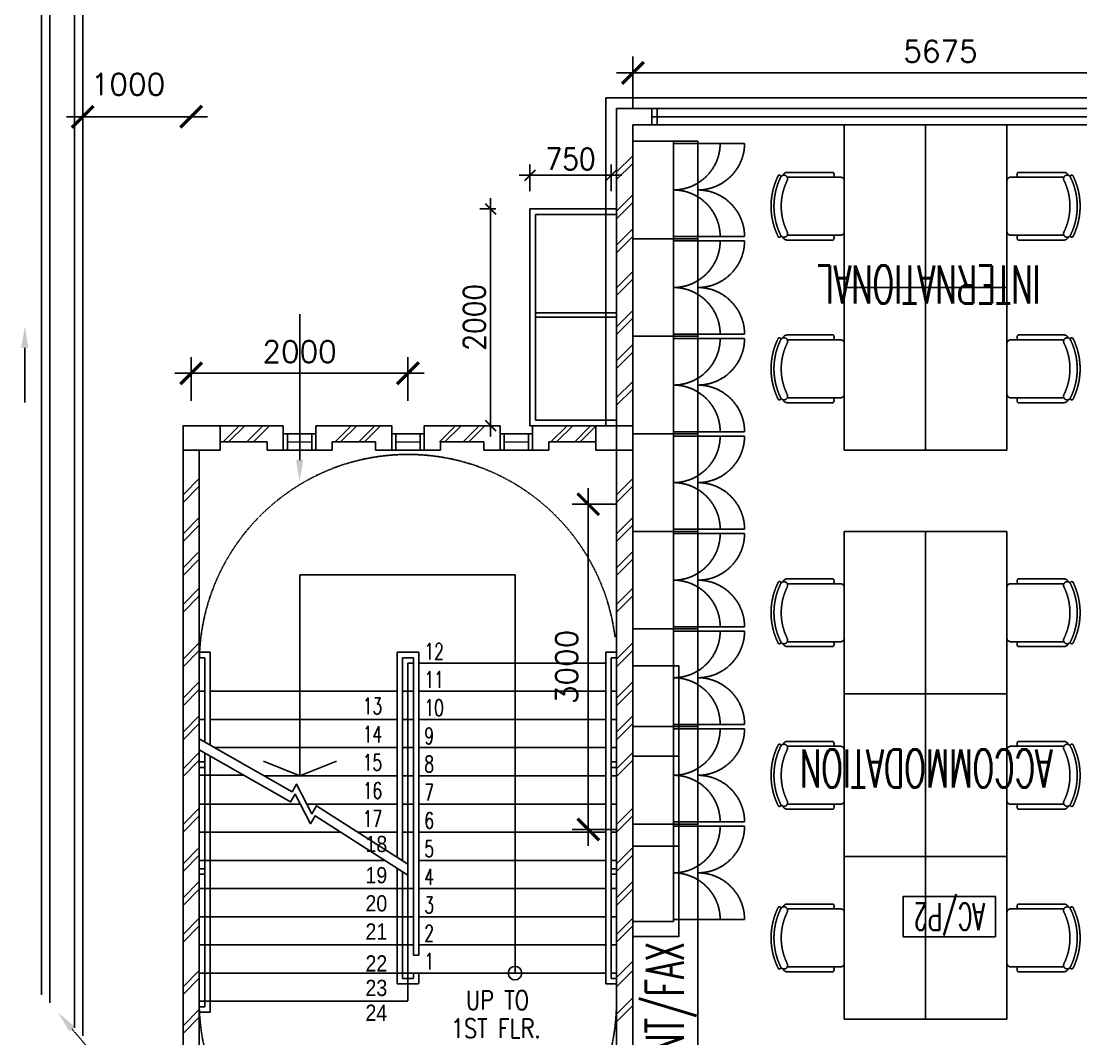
# Model space of a CAD drawing. Header units: feet. Extents: x 1463649 to 2957709, y -1501070 to -681589.
# Drawn here: x 1463649 to 1473424, y -775230 to -765842 of the extents above; entities that cross this region are included whole.
import ezdxf
from ezdxf.enums import TextEntityAlignment as Align

# ---------------------------------------------------------------- set-up
doc = ezdxf.new("R2010")
doc.units = ezdxf.units.FT
doc.header["$LTSCALE"] = 13
doc.header["$MEASUREMENT"] = 0
doc.linetypes.add('HIDDEN', pattern=[0.375, 0.25, -0.125])
doc.linetypes.add('HIDDEN1', pattern=[0.185, 0.12, -0.065])
doc.layers.get('0').update_dxf_attribs({"linetype": 'CONTINUOUS'})
for name, color, linetype in [('COL', 3, 'CONTINUOUS'), ('DIM', 7, 'CONTINUOUS'), ('DRAIN', 1, 'CONTINUOUS'), ('EX-BWL', 1, 'CONTINUOUS'), ('EX-COL', 4, 'CONTINUOUS'), ('EX-WDW', 8, 'CONTINUOUS'), ('EXFLOOR', 7, 'CONTINUOUS'), ('FURN', 1, 'CONTINUOUS'), ('FURN-NSC', 9, 'HIDDEN'), ('H', 1, 'CONTINUOUS'), ('hatch', 7, 'CONTINUOUS'), ('LINE', 7, 'CONTINUOUS'), ('NEUCEIL TXT', 2, 'CONTINUOUS'), ('PL', 5, 'CONTINUOUS'), ('RWDP', 145, 'CONTINUOUS'), ('stair', 7, 'CONTINUOUS'), ('TEXT RM', 3, 'CONTINUOUS'), ('WALL', 2, 'CONTINUOUS'), ('WIN', 5, 'CONTINUOUS')]:
    doc.layers.add(name, color=color, linetype=linetype)
doc.styles.add('E', font='ROMANS.SHX', dxfattribs={"width": 0.9})
doc.styles.add('R25', font='ROMANS.shx', dxfattribs={"width": 0.6, "height": 250})
doc.styles.add('ROMANS', font='romans')
doc.styles.get("Standard").update_dxf_attribs({"font": 'ROMANS.SHX'})
doc.styles.add('style5', font='dotfont.shx')
doc.styles.add('TEXT', font='romans.shx', dxfattribs={"width": 0.6, "height": 600})
doc.dimstyles.new('LEADER', dxfattribs={"dimscale": 100, "dimtxt": 2, "dimasz": 2, "dimexe": 1, "dimexo": 1, "dimgap": 0.5, "dimtad": 0, "dimdec": 0, "dimzin": 0, "dimdsep": 46, "dimtxsty": 'ROMANS', "dimcen": 0, "dimdle": 1, "dimclrd": 1, "dimclre": 255, "dimadec": 0, "dimazin": 0, "dimtfac": 1, "dimtdec": 0, "dimtofl": 0, "dimtmove": 2, "dimatfit": 3, "dimfxl": 1, "dimtolj": 1, "dimtzin": 0, "dimarcsym": 0})
doc.dimstyles.new('STANDARD$0', dxfattribs={"dimscale": 0, "dimtxt": 8, "dimasz": 6, "dimexe": 1, "dimexo": 1, "dimgap": 3, "dimtad": 1, "dimdec": 0, "dimlfac": -1, "dimrnd": 1, "dimzin": 0, "dimdsep": 46, "dimtxsty": 'Standard', "dimcen": 0, "dimclrd": 5, "dimclre": 250, "dimadec": 0, "dimazin": 0, "dimtfac": 1, "dimtdec": 4, "dimtofl": 0, "dimtmove": 0, "dimatfit": 3, "dimfxl": 1, "dimtolj": 1, "dimtzin": 0, "dimarcsym": 0})

# ---------------------------------------------------------------- blocks, each defined once
blk = doc.blocks.new('_ARCHTICK')
at = {"color": 0, "linetype": 'ByBlock', "const_width": 0.15}
blk.add_lwpolyline([(-0.5, -0.5), (0.5, 0.5)], dxfattribs=at)
blk = doc.blocks.new('*D123')
at = {"layer": 'DIM', "color": 7, "lineweight": -2, "transparency": 16777216}
for p, q in [((1465217.2, -769344.5), (1465217.2, -768940.6)), ((1467217.2, -769344.5), (1467217.2, -768940.6)), ((1465067.2, -769090.6), (1467367.2, -769090.6))]:
    blk.add_line(p, q, dxfattribs=at)
at = {"layer": 'DIM', "color": 7, "lineweight": -2, "transparency": 16777216, "xscale": 200, "yscale": 200, "zscale": 200, "rotation": 180}
blk.add_blockref('_ARCHTICK', (1465217.2, -769090.6), dxfattribs=at)
at = {"layer": 'DIM', "color": 7, "lineweight": -2, "transparency": 16777216, "xscale": 200, "yscale": 200, "zscale": 200}
blk.add_blockref('_ARCHTICK', (1467217.2, -769090.6), dxfattribs=at)
at = {"layer": 'DIM', "color": 7, "transparency": 16777216, "insert": (1466217.2, -768890.6), "char_height": 200, "attachment_point": 5, "style": 'ROMANS'}
blk.add_mtext('\\A1;2000', dxfattribs=at)
blk = doc.blocks.new('*D272')
at = {"layer": 'DIM', "color": 7, "linetype": 'Continuous', "lineweight": -2, "transparency": 16777216}
for p, q in [((1465367.2, -766724.1), (1464067.2, -766724.1)), ((1465217.2, -766874.1), (1465217.2, -766874.1))]:
    blk.add_line(p, q, dxfattribs=at)
at = {"layer": 'DIM', "color": 7, "linetype": 'Continuous', "lineweight": -2, "transparency": 16777216, "xscale": 200, "yscale": 200, "zscale": 200, "rotation": 180}
blk.add_blockref('_ARCHTICK', (1464217.2, -766724.1), dxfattribs=at)
at = {"layer": 'DIM', "color": 7, "linetype": 'Continuous', "lineweight": -2, "transparency": 16777216, "xscale": 200, "yscale": 200, "zscale": 200}
blk.add_blockref('_ARCHTICK', (1465217.2, -766724.1), dxfattribs=at)
at = {"layer": 'DIM', "color": 7, "linetype": 'Continuous', "transparency": 16777216, "insert": (1464634.5, -766424), "char_height": 200, "attachment_point": 5, "style": 'ROMANS'}
blk.add_mtext('\\A1;1000', dxfattribs=at)
blk = doc.blocks.new('*D637')
at = {"color": 7, "lineweight": -2, "transparency": 16777216}
for p, q in [((1467980, -767474.1), (1467980, -769674.1)), ((1468026.3, -767574.1), (1467880, -767574.1)), ((1468026.3, -769574.1), (1467880, -769574.1))]:
    blk.add_line(p, q, dxfattribs=at)
at = {"color": 7, "lineweight": -2, "transparency": 16777216, "xscale": 100, "yscale": 100, "zscale": 100}
for p, rotation in [((1467980, -767574.1), 90), ((1467980, -769574.1), 270)]:
    blk.add_blockref('_ARCHTICK', p, dxfattribs=dict(at, rotation=rotation))
at = {"color": 7, "transparency": 16777216, "insert": (1467830, -768574.1), "char_height": 200, "attachment_point": 5, "rotation": 90, "style": 'E'}
blk.add_mtext('\\A1;2000', dxfattribs=at)
blk = doc.blocks.new('*D638')
at = {"color": 7, "lineweight": -2, "transparency": 16777216}
for p, q in [((1468342.2, -767409.9), (1468342.2, -767164.2)), ((1469091.6, -767409.9), (1469091.6, -767164.2)), ((1469191.6, -767264.2), (1468242.2, -767264.2))]:
    blk.add_line(p, q, dxfattribs=at)
at = {"color": 7, "lineweight": -2, "transparency": 16777216, "xscale": 100, "yscale": 100, "zscale": 100, "rotation": 180}
blk.add_blockref('_ARCHTICK', (1468342.2, -767264.2), dxfattribs=at)
at = {"color": 7, "lineweight": -2, "transparency": 16777216, "xscale": 100, "yscale": 100, "zscale": 100}
blk.add_blockref('_ARCHTICK', (1469091.6, -767264.2), dxfattribs=at)
at = {"color": 7, "transparency": 16777216, "insert": (1468716.9, -767114.2), "char_height": 200, "attachment_point": 5, "style": 'E'}
blk.add_mtext('\\A1;750', dxfattribs=at)
blk = doc.blocks.new('*D690')
at = {"layer": 'WALL', "color": 7, "linetype": 'Continuous', "lineweight": -2, "transparency": 16777216}
for p, q in [((1469292.2, -766649.1), (1469292.2, -766169.3)), ((1474967.2, -766649.1), (1474967.2, -766169.3)), ((1469142.2, -766319.3), (1475117.2, -766319.3))]:
    blk.add_line(p, q, dxfattribs=at)
at = {"layer": 'WALL', "color": 7, "linetype": 'Continuous', "lineweight": -2, "transparency": 16777216, "xscale": 200, "yscale": 200, "zscale": 200, "rotation": 180}
blk.add_blockref('_ARCHTICK', (1469292.2, -766319.3), dxfattribs=at)
at = {"layer": 'WALL', "color": 7, "linetype": 'Continuous', "lineweight": -2, "transparency": 16777216, "xscale": 200, "yscale": 200, "zscale": 200}
blk.add_blockref('_ARCHTICK', (1474967.2, -766319.3), dxfattribs=at)
at = {"layer": 'WALL', "color": 7, "linetype": 'Continuous', "transparency": 16777216, "insert": (1472129.7, -766119.3), "char_height": 200, "attachment_point": 5, "style": 'ROMANS'}
blk.add_mtext('\\A1;5675', dxfattribs=at)
blk = doc.blocks.new('*D691')
at = {"layer": 'WALL', "color": 7, "linetype": 'Continuous', "lineweight": -2, "transparency": 16777216}
for p, q in [((1468880.5, -770149.1), (1468880.5, -773449.1)), ((1469142.2, -770299.1), (1468730.5, -770299.1)), ((1469142.2, -773299.1), (1468730.5, -773299.1))]:
    blk.add_line(p, q, dxfattribs=at)
at = {"layer": 'WALL', "color": 7, "linetype": 'Continuous', "lineweight": -2, "transparency": 16777216, "xscale": 200, "yscale": 200, "zscale": 200}
for p, rotation in [((1468880.5, -770299.1), 90), ((1468880.5, -773299.1), 270)]:
    blk.add_blockref('_ARCHTICK', p, dxfattribs=dict(at, rotation=rotation))
at = {"layer": 'WALL', "color": 7, "linetype": 'Continuous', "transparency": 16777216, "insert": (1468680.5, -771799.1), "char_height": 200, "attachment_point": 5, "rotation": 90, "style": 'ROMANS'}
blk.add_mtext('\\A1;3000', dxfattribs=at)
blk = doc.blocks.new('chair06')
at = {"layer": 'FURN-NSC', "ltscale": 500}
for p, q in [((-66.1, 293.3), (-489, 293.3)), ((1.3, 248.7), (-489, 248.7)), ((37, -251.1), (37, 213)), ((-489, -286.8), (1.3, -286.8)), ((-489, -331.4), (-66.1, -331.4))]:
    blk.add_line(p, q, dxfattribs=at)
for centre, radius, start, end in [((-489, 248.7), 44.6, 90, 158.06086), ((-88.4, 271), 31.6, 315, 45), ((-6.2, -19), 632.1, 153.74941, 206.25059), ((-6.2, -19), 605.4, 153.74941, 206.25059), ((-561.1, 254.6), 13.4, 333.74941, 153.74941), ((-519.1, 233.9), 33.5, 333.74941, 153.74941), ((-6.2, -19), 538.4, 153.74941, 206.25059), ((1.3, 213), 35.7, 0, 90), ((-561.1, -292.7), 13.4, 206.25059, 26.25059), ((-519.1, -272), 33.5, 206.25059, 26.25059), ((-88.4, -309.1), 31.6, 315, 45), ((1.3, -251.1), 35.7, 270, 0), ((-489, -286.8), 44.6, 201.93914, 270)]:
    blk.add_arc(centre, radius, start, end, dxfattribs=at)

msp = doc.modelspace()

# ---------------------------------------------------------------- linework, layer by layer
at = {"color": 0}
for p, q in [((1469042.2, -766549.1), (1485217.2, -766549.1)), ((1469042.2, -769574.1), (1469042.2, -766549.1)), ((1469042.2, -766549.1), (1483557.2, -766549.1)), ((1469042.2, -769574.1), (1469042.2, -766549.1)), ((1469142.2, -768786.6), (1469142.2, -767436.6)), ((1469142.2, -768786.6), (1469142.2, -767436.6)), ((1469142.2, -767624.1), (1468392.2, -767624.1)), ((1468392.2, -767624.1), (1468392.2, -769524.1)), ((1469142.2, -767624.1), (1468392.2, -767624.1)), ((1468392.2, -767624.1), (1468392.2, -769524.1)), ((1468392.2, -769524.1), (1469142.2, -769524.1)), ((1468392.2, -769524.1), (1469142.2, -769524.1))]:
    msp.add_line(p, q, dxfattribs=at)
at = {"color": 0, "linetype": 'Continuous'}
for p, q in [((1468392.2, -768534.1), (1469142.2, -768534.1)), ((1468392.2, -768534.1), (1469142.2, -768534.1)), ((1468392.2, -768574.1), (1469142.2, -768574.1)), ((1468392.2, -768574.1), (1469142.2, -768574.1))]:
    msp.add_line(p, q, dxfattribs=at)
msp.add_lwpolyline([(1495292.2, -782499.1), (1469142.2, -782499.1), (1469142.2, -766649.1), (1495292.2, -766649.1)], close=True, dxfattribs=at)
at = {"color": 0}
msp.add_lwpolyline([(1468342.2, -769574.1), (1469142.2, -769574.1), (1469142.2, -767574.1), (1468342.2, -767574.1)], close=True, dxfattribs=at)
msp.add_lwpolyline([(1468342.2, -769574.1), (1469142.2, -769574.1), (1469142.2, -767574.1), (1468342.2, -767574.1)], close=True, dxfattribs=at)
at = {"layer": 'COL', "color": 0}
for points in [[(1465485.2, -769574.1), (1465142.2, -769574.1), (1465142.2, -769799.1), (1465485.2, -769799.1)], [(1468949.2, -769574.1), (1469292.2, -769574.1), (1469292.2, -769799.1), (1468949.2, -769799.1)]]:
    msp.add_lwpolyline(points, close=True, dxfattribs=at)
at = {"layer": 'DRAIN', "color": 0}
for p, q in [((1463837.2, -764294.1), (1463837.2, -774824.1)), ((1463912.2, -764369.1), (1463912.2, -774899.1)), ((1464142.2, -764599.1), (1464142.2, -775129.1)), ((1464217.2, -764674.1), (1464217.2, -775204.1))]:
    msp.add_line(p, q, dxfattribs=at)
msp.add_lwpolyline([(1463682.7, -768856.3), (1463682.7, -769359.9)], dxfattribs=at)
msp.add_solid([(1463649.3, -768856.3), (1463682.7, -768656.3), (1463716, -768856.3)], dxfattribs=at)
at = {"layer": 'EX-BWL', "color": 0}
for p, q in [((1469142.2, -766649.1), (1469467.2, -766649.1)), ((1469467.2, -766649.1), (1469142.2, -766649.1)), ((1469142.2, -769574.1), (1469142.2, -766649.1)), ((1469467.2, -766799.1), (1469467.2, -766649.1)), ((1469292.2, -776549.1), (1469292.2, -766799.1)), ((1469467.2, -766799.1), (1469292.2, -766799.1)), ((1469292.2, -766799.1), (1469467.2, -766799.1)), ((1466067.2, -769574.1), (1465485.2, -769574.1)), ((1466067.2, -769574.1), (1466067.2, -769799.1)), ((1466367.2, -769574.1), (1467067.2, -769574.1)), ((1466367.2, -769799.1), (1466367.2, -769574.1)), ((1468067.2, -769574.1), (1467367.2, -769574.1)), ((1468067.2, -769799.1), (1468067.2, -769574.1)), ((1468367.2, -769574.1), (1468367.2, -769799.1)), ((1468367.2, -769574.1), (1468949.2, -769574.1)), ((1465917.2, -769799.1), (1465917.2, -769724.1)), ((1466917.2, -769724.1), (1466517.2, -769724.1)), ((1466517.2, -769799.1), (1466517.2, -769724.1)), ((1466917.2, -769799.1), (1466917.2, -769724.1)), ((1467517.2, -769724.1), (1467517.2, -769799.1)), ((1467517.2, -769724.1), (1467917.2, -769724.1)), ((1467917.2, -769799.1), (1467917.2, -769724.1)), ((1468517.2, -769724.1), (1468949.2, -769724.1)), ((1468517.2, -769799.1), (1468517.2, -769724.1)), ((1466067.2, -769799.1), (1465917.2, -769799.1)), ((1466367.2, -769799.1), (1466517.2, -769799.1)), ((1468067.2, -769799.1), (1467917.2, -769799.1)), ((1468367.2, -769799.1), (1468517.2, -769799.1)), ((1469142.2, -776549.1), (1469142.2, -769799.1))]:
    msp.add_line(p, q, dxfattribs=at)
for points in [[(1466917.2, -769799.1), (1467067.2, -769799.1), (1467067.2, -769574.1)], [(1467517.2, -769799.1), (1467367.2, -769799.1), (1467367.2, -769574.1)], [(1465917.2, -769724.1), (1465485.2, -769724.1)]]:
    msp.add_lwpolyline(points, dxfattribs=at)
at = {"layer": 'EX-COL', "color": 0}
msp.add_lwpolyline([(1468949.2, -769574.1), (1469292.2, -769574.1), (1469292.2, -769799.1), (1468949.2, -769799.1)], close=True, dxfattribs=at)
at = {"layer": 'EX-WDW', "color": 0}
for p, q in [((1469467.2, -766799.1), (1483557.2, -766799.1)), ((1466067.2, -769649.1), (1466367.2, -769649.1)), ((1466105.2, -769649.1), (1466105.2, -769799.1)), ((1466329.2, -769799.1), (1466329.2, -769649.1)), ((1467067.2, -769649.1), (1467367.2, -769649.1)), ((1467105.2, -769649.1), (1467105.2, -769799.1)), ((1467329.2, -769649.1), (1467329.2, -769799.1)), ((1468367.2, -769649.1), (1468067.2, -769649.1)), ((1468105.2, -769799.1), (1468105.2, -769649.1)), ((1468329.2, -769649.1), (1468329.2, -769799.1)), ((1466517.2, -769799.1), (1466517.2, -769724.1)), ((1466067.2, -769799.1), (1466367.2, -769799.1)), ((1467067.2, -769799.1), (1467367.2, -769799.1)), ((1468367.2, -769800.5), (1468067.2, -769800.5))]:
    msp.add_line(p, q, dxfattribs=at)
for points in [[(1469467.2, -766649.1), (1483557.2, -766649.1)], [(1469467.2, -766724.1), (1483557.2, -766724.1)]]:
    msp.add_lwpolyline(points, dxfattribs=at)
at = {"layer": 'EX-WDW', "color": 0, "const_width": 10, "flags": 128}
for points in [[(1466105.2, -769724.1), (1466329.2, -769724.1)], [(1467105.2, -769724.1), (1467329.2, -769724.1)], [(1468329.2, -769724.1), (1468105.2, -769724.1)]]:
    msp.add_lwpolyline(points, dxfattribs=at)
at = {"layer": 'EXFLOOR', "color": 0}
for p, q in [((1466220.6, -772804.1), (1466220.6, -770950.5)), ((1466220.6, -770950.5), (1468204.6, -770950.5)), ((1468204.7, -774624.1), (1468204.6, -770950.5)), ((1467117.2, -771664.1), (1467117.2, -773556.4)), ((1467117.2, -771664.1), (1467317.2, -771664.1)), ((1467317.2, -771664.1), (1467317.2, -774459.1)), ((1469042.2, -771664.1), (1469042.2, -774724.1)), ((1469042.2, -771664.1), (1469142.2, -771664.1)), ((1467167.2, -771714.1), (1467167.2, -773588.4)), ((1467167.2, -771714.1), (1467267.2, -771714.1)), ((1467217.2, -771764.1), (1467217.2, -773563.4)), ((1467217.2, -771764.1), (1467217.2, -774624.1)), ((1467267.2, -771764.1), (1467217.2, -771764.1)), ((1467267.2, -771714.1), (1467267.2, -774459.1)), ((1469042.2, -771764.1), (1467317.2, -771764.1)), ((1469092.2, -771714.1), (1469092.2, -774674.1)), ((1469092.2, -771714.1), (1469142.2, -771714.1)), ((1465392.2, -772024.1), (1467117.2, -772024.1)), ((1467167.2, -772024.1), (1467217.2, -772024.1)), ((1467167.2, -772024.1), (1467217.2, -772024.1)), ((1467217.2, -772024.1), (1467267.2, -772024.1)), ((1467317.2, -772024.1), (1469042.2, -772024.1)), ((1469092.2, -772024.1), (1469142.2, -772024.1)), ((1465392.2, -772284.1), (1467117.2, -772284.1)), ((1467167.2, -772284.1), (1467217.2, -772284.1)), ((1467167.2, -772284.1), (1467217.2, -772284.1)), ((1467217.2, -772284.1), (1467267.2, -772284.1)), ((1467317.2, -772284.1), (1469042.2, -772284.1)), ((1469092.2, -772284.1), (1469142.2, -772284.1)), ((1465433.9, -772544.1), (1467117.2, -772544.1)), ((1467167.2, -772544.1), (1467217.2, -772544.1)), ((1467167.2, -772544.1), (1467217.2, -772544.1)), ((1467217.2, -772544.1), (1467267.2, -772544.1)), ((1467317.2, -772544.1), (1469042.2, -772544.1)), ((1469092.2, -772544.1), (1469142.2, -772544.1)), ((1469092.2, -772675.8), (1469142.2, -772675.8)), ((1469092.2, -772725.8), (1469142.2, -772725.8)), ((1465888.8, -772804.1), (1467117.2, -772804.1)), ((1467167.2, -772804.1), (1467217.2, -772804.1)), ((1467167.2, -772804.1), (1467217.2, -772804.1)), ((1467217.2, -772804.1), (1467267.2, -772804.1)), ((1467317.2, -772804.1), (1469042.2, -772804.1)), ((1469092.2, -772804.1), (1469142.2, -772804.1)), ((1466285.2, -773064.1), (1467117.2, -773064.1)), ((1467167.2, -773064.1), (1467217.2, -773064.1)), ((1467167.2, -773064.1), (1467217.2, -773064.1)), ((1467217.2, -773064.1), (1467267.2, -773064.1)), ((1467317.2, -773064.1), (1469042.2, -773064.1)), ((1469092.2, -773064.1), (1469142.2, -773064.1)), ((1466753.6, -773324.1), (1467117.2, -773324.1)), ((1467167.2, -773324.1), (1467212.8, -773324.1)), ((1467167.2, -773324.1), (1467217.2, -773324.1)), ((1467217.2, -773324.1), (1467267.2, -773324.1)), ((1467317.2, -773324.1), (1469042.2, -773324.1)), ((1469092.2, -773324.1), (1469142.2, -773324.1)), ((1467317.2, -773584.1), (1469042.2, -773584.1)), ((1469092.2, -773584.1), (1469142.2, -773584.1)), ((1469092.2, -773662.4), (1469142.2, -773662.4)), ((1469092.2, -773712.4), (1469142.2, -773712.4)), ((1467217.2, -773844.1), (1467267.2, -773844.1)), ((1467217.2, -773844.1), (1467267.2, -773844.1)), ((1467317.2, -773844.1), (1469042.2, -773844.1)), ((1469092.2, -773844.1), (1469142.2, -773844.1)), ((1467217.2, -774104.1), (1467267.2, -774104.1)), ((1467217.2, -774104.1), (1467267.2, -774104.1)), ((1467317.2, -774104.1), (1469042.2, -774104.1)), ((1469092.2, -774104.1), (1469142.2, -774104.1)), ((1467217.2, -774364.1), (1467267.2, -774364.1)), ((1467317.2, -774364.1), (1469042.2, -774364.1)), ((1469092.2, -774364.1), (1469142.2, -774364.1)), ((1467267.2, -774459.1), (1467317.2, -774459.1)), ((1467217.2, -774624.1), (1469042.2, -774624.1)), ((1469092.2, -774624.1), (1469142.2, -774624.1)), ((1469142.2, -774724.1), (1469042.2, -774724.1)), ((1469142.2, -774674.1), (1469092.2, -774674.1))]:
    msp.add_line(p, q, dxfattribs=at)
at = {"layer": 'EXFLOOR', "color": 0, "linetype": 'HIDDEN'}
for p, q in [((1465292.2, -772796.6), (1465712.9, -772796.6)), ((1465292.2, -773064.1), (1466223.2, -773064.1)), ((1465292.2, -773324.1), (1466595.3, -773324.1)), ((1465292.2, -773584.1), (1467014.5, -773584.1)), ((1467117.2, -774724.1), (1467117.2, -773657.1)), ((1467167.2, -774674.1), (1467167.2, -773689)), ((1465292.2, -773844.1), (1467217.2, -773844.1)), ((1465292.2, -774104.1), (1467217.2, -774104.1)), ((1465292.2, -774364.1), (1467217.2, -774364.1)), ((1465292.2, -774624.1), (1467217.2, -774624.1)), ((1467217.2, -774624.1), (1467217.2, -774884.1)), ((1467267.2, -774624.1), (1467267.2, -774674.1)), ((1467317.2, -774624.1), (1467317.2, -774724.1)), ((1467117.2, -774724.1), (1467317.2, -774724.1)), ((1467167.2, -774674.1), (1467267.2, -774674.1)), ((1465292.2, -774884.1), (1467217.2, -774884.1))]:
    msp.add_line(p, q, dxfattribs=at)
at = {"layer": 'EXFLOOR', "color": 0}
for points in [[(1465292.2, -772463.1), (1466147.5, -772952), (1466188.7, -772879.8), (1466331.9, -773153.2), (1466373.2, -773081), (1467217.2, -773620.3)], [(1465292.2, -772563.6), (1466134.1, -773044.9), (1466175.3, -772972.6), (1466318.5, -773246.1), (1466359.8, -773173.9), (1467217.2, -773720.9)]]:
    msp.add_lwpolyline(points, dxfattribs=at)
at = {"layer": 'EXFLOOR', "color": 0, "linetype": 'Continuous'}
msp.add_lwpolyline([(1465883.5, -772669.4), (1466220.6, -772804.1), (1466557.7, -772669.4)], dxfattribs=at)
msp.add_circle((1468204.7, -774624.1), 62.5, dxfattribs=at)
at = {"layer": 'EXFLOOR', "color": 0, "linetype": 'HIDDEN'}
for centre, start, end in [((1467217.2, -771764.1), 7.16198, 180), ((1467216.2, -774884.1), 180, 0)]:
    msp.add_arc(centre, 1925, start, end, dxfattribs=at)
at = {"layer": 'FURN', "color": 0, "linetype": 'Continuous'}
for p, q in [((1469892.2, -766949.1), (1469292.2, -766949.1)), ((1469892.2, -775949.1), (1469892.2, -766949.1)), ((1469892.2, -767849.1), (1469292.2, -767849.1)), ((1469892.2, -768749.1), (1469292.2, -768749.1)), ((1469892.2, -769649.1), (1469292.2, -769649.1)), ((1469892.2, -770549.1), (1469292.2, -770549.1)), ((1469892.2, -771449.1), (1469292.2, -771449.1)), ((1469892.2, -772349.1), (1469292.2, -772349.1)), ((1469892.2, -773249.1), (1469292.2, -773249.1)), ((1469667.2, -774149.1), (1469292.2, -774149.1))]:
    msp.add_line(p, q, dxfattribs=at)
msp.add_lwpolyline([(1469667.2, -774149.1), (1469667.2, -766949.1)], dxfattribs=at)
at = {"layer": 'FURN', "color": 0, "linetype": 'HIDDEN1', "ltscale": 500}
for points in [[(1469667.2, -767829.1), (1470097.2, -767829.1, 0.412284), (1469667.2, -767399.1, 0.412284), (1470097.2, -766969.1), (1469667.2, -766969.1)], [(1469892.2, -767829.1), (1470322.2, -767829.1, 0.412284), (1469892.2, -767399.1, 0.412284), (1470322.2, -766969.1), (1469892.2, -766969.1)], [(1469667.2, -767869.1), (1470097.2, -767869.1, -0.412284), (1469667.2, -768299.1, -0.412284), (1470097.2, -768729.1), (1469667.2, -768729.1)], [(1469892.2, -767869.1), (1470322.2, -767869.1, -0.412284), (1469892.2, -768299.1, -0.412284), (1470322.2, -768729.1), (1469892.2, -768729.1)], [(1469667.2, -769629.1), (1470097.2, -769629.1, 0.412284), (1469667.2, -769199.1, 0.412284), (1470097.2, -768769.1), (1469667.2, -768769.1)], [(1469892.2, -769629.1), (1470322.2, -769629.1, 0.412284), (1469892.2, -769199.1, 0.412284), (1470322.2, -768769.1), (1469892.2, -768769.1)], [(1469667.2, -769669.1), (1470097.2, -769669.1, -0.412284), (1469667.2, -770099.1, -0.412284), (1470097.2, -770529.1), (1469667.2, -770529.1)], [(1469892.2, -769669.1), (1470322.2, -769669.1, -0.412284), (1469892.2, -770099.1, -0.412284), (1470322.2, -770529.1), (1469892.2, -770529.1)], [(1469667.2, -771429.1), (1470097.2, -771429.1, 0.412284), (1469667.2, -770999.1, 0.412284), (1470097.2, -770569.1), (1469667.2, -770569.1)], [(1469892.2, -771429.1), (1470322.2, -771429.1, 0.412284), (1469892.2, -770999.1, 0.412284), (1470322.2, -770569.1), (1469892.2, -770569.1)], [(1469667.2, -771469.1), (1470097.2, -771469.1, -0.412284), (1469667.2, -771899.1, -0.412284), (1470097.2, -772329.1), (1469667.2, -772329.1)], [(1469892.2, -771469.1), (1470322.2, -771469.1, -0.412284), (1469892.2, -771899.1, -0.412284), (1470322.2, -772329.1), (1469892.2, -772329.1)], [(1469667.2, -773229.1), (1470097.2, -773229.1, 0.412284), (1469667.2, -772799.1, 0.412284), (1470097.2, -772369.1), (1469667.2, -772369.1)], [(1469892.2, -773229.1), (1470322.2, -773229.1, 0.412284), (1469892.2, -772799.1, 0.412284), (1470322.2, -772369.1), (1469892.2, -772369.1)], [(1469667.2, -773269.1), (1470097.2, -773269.1, -0.412284), (1469667.2, -773699.1, -0.412284), (1470097.2, -774129.1), (1469667.2, -774129.1)], [(1469892.2, -773269.1), (1470322.2, -773269.1, -0.412284), (1469892.2, -773699.1, -0.412284), (1470322.2, -774129.1), (1469892.2, -774129.1)]]:
    msp.add_lwpolyline(points, format="xyb", dxfattribs=at)
at = {"layer": 'FURN-NSC', "color": 0, "ltscale": 500}
for points in [[(1471992.2, -768299.1), (1471992.2, -766799.1), (1471242.2, -766799.1), (1471242.2, -768299.1)], [(1471992.2, -766799.1), (1471992.2, -768299.1), (1472742.2, -768299.1), (1472742.2, -766799.1)], [(1471992.2, -769799.1), (1471992.2, -768299.1), (1471242.2, -768299.1), (1471242.2, -769799.1)], [(1471992.2, -769799.1), (1471992.2, -768299.1), (1472742.2, -768299.1), (1472742.2, -769799.1)], [(1471992.2, -770549.1), (1471992.2, -772049.1), (1471242.2, -772049.1), (1471242.2, -770549.1)], [(1471992.2, -770549.1), (1471992.2, -772049.1), (1472742.2, -772049.1), (1472742.2, -770549.1)], [(1471992.2, -772049.1), (1471992.2, -773549.1), (1471242.2, -773549.1), (1471242.2, -772049.1)], [(1471992.2, -772049.1), (1471992.2, -773549.1), (1472742.2, -773549.1), (1472742.2, -772049.1)], [(1471992.2, -773549.1), (1471992.2, -775049.1), (1471242.2, -775049.1), (1471242.2, -773549.1)], [(1471992.2, -773549.1), (1471992.2, -775049.1), (1472742.2, -775049.1), (1472742.2, -773549.1)]]:
    msp.add_lwpolyline(points, close=True, dxfattribs=at)
at = {"layer": 'H', "color": 0}
for p, q in [((1469142.2, -767232.9), (1469292.2, -767082.9)), ((1469142.2, -767303.6), (1469292.2, -767153.6)), ((1469142.2, -767593.8), (1469292.2, -767443.8)), ((1469142.2, -767664.5), (1469292.2, -767514.5)), ((1469142.2, -767907.2), (1469292.2, -767757.2)), ((1469142.2, -767977.9), (1469292.2, -767827.9)), ((1469142.2, -768301.6), (1469292.2, -768151.6)), ((1469142.2, -768372.3), (1469292.2, -768222.3)), ((1469142.2, -768662.5), (1469292.2, -768512.5)), ((1469142.2, -768733.2), (1469292.2, -768583.2)), ((1469142.2, -768976), (1469292.2, -768826)), ((1469142.2, -769046.7), (1469292.2, -768896.7)), ((1469142.2, -769314.9), (1469292.2, -769164.9)), ((1469142.2, -769385.6), (1469292.2, -769235.6)), ((1465511.1, -769724.1), (1465661.1, -769574.1)), ((1465562.8, -769724.1), (1465712.8, -769574.1)), ((1465727.8, -769726.3), (1465877.8, -769576.3)), ((1465789.7, -769726.3), (1465939.7, -769576.3)), ((1466544.3, -769724.1), (1466694.3, -769574.1)), ((1466596, -769724.1), (1466746, -769574.1)), ((1466761, -769726.3), (1466911, -769576.3)), ((1466812.7, -769726.3), (1466962.7, -769576.3)), ((1467506.8, -769724.1), (1467656.8, -769574.1)), ((1467558.5, -769724.1), (1467708.5, -769574.1)), ((1467723.5, -769726.3), (1467873.5, -769576.3)), ((1467775.2, -769726.3), (1467925.2, -769576.3)), ((1468535.5, -769724.1), (1468685.5, -769574.1)), ((1468587.1, -769724.1), (1468737.1, -769574.1)), ((1468752.2, -769726.3), (1468902.2, -769576.3)), ((1468803.8, -769726.3), (1468953.8, -769576.3)), ((1465142.2, -770210.6), (1465292.2, -770060.6)), ((1465142.2, -770281.3), (1465292.2, -770131.3)), ((1469142.2, -770210.6), (1469292.2, -770060.6)), ((1469142.2, -770281.3), (1469292.2, -770131.3)), ((1465142.2, -770571.5), (1465292.2, -770421.5)), ((1469142.2, -770571.5), (1469292.2, -770421.5)), ((1465142.2, -770642.2), (1465292.2, -770492.2)), ((1469142.2, -770642.2), (1469292.2, -770492.2)), ((1465142.2, -770884.9), (1465292.2, -770734.9)), ((1465142.2, -770955.6), (1465292.2, -770805.6)), ((1469142.2, -770884.9), (1469292.2, -770734.9)), ((1469142.2, -770955.6), (1469292.2, -770805.6)), ((1465142.2, -771223.9), (1465292.2, -771073.9)), ((1469142.2, -771223.9), (1469292.2, -771073.9)), ((1465142.2, -771294.6), (1465292.2, -771144.6)), ((1469142.2, -771294.6), (1469292.2, -771144.6)), ((1465142.2, -771726.9), (1465292.2, -771576.9)), ((1469142.2, -771726.9), (1469292.2, -771576.9)), ((1465142.2, -771797.6), (1465292.2, -771647.6)), ((1469142.2, -771797.6), (1469292.2, -771647.6)), ((1465142.2, -772087.7), (1465292.2, -771937.7)), ((1469142.2, -772087.7), (1469292.2, -771937.7)), ((1465142.2, -772158.4), (1465292.2, -772008.4)), ((1469142.2, -772158.4), (1469292.2, -772008.4)), ((1465142.2, -772401.2), (1465292.2, -772251.2)), ((1469142.2, -772401.2), (1469292.2, -772251.2)), ((1465142.2, -772471.9), (1465292.2, -772321.9)), ((1469142.2, -772471.9), (1469292.2, -772321.9)), ((1465142.2, -772740.1), (1465292.2, -772590.1)), ((1465142.2, -772810.9), (1465292.2, -772660.9)), ((1469142.2, -772740.1), (1469292.2, -772590.1)), ((1469142.2, -772810.9), (1469292.2, -772660.9)), ((1465142.2, -773253.8), (1465292.2, -773103.8)), ((1465142.2, -773324.5), (1465292.2, -773174.5)), ((1469142.2, -773253.8), (1469292.2, -773103.8)), ((1469142.2, -773324.5), (1469292.2, -773174.5)), ((1465142.2, -773614.6), (1465292.2, -773464.6)), ((1469142.2, -773614.6), (1469292.2, -773464.6)), ((1465142.2, -773685.3), (1465292.2, -773535.3)), ((1469142.2, -773685.3), (1469292.2, -773535.3)), ((1465142.2, -773928.1), (1465292.2, -773778.1)), ((1465142.2, -773998.8), (1465292.2, -773848.8)), ((1469142.2, -773928.1), (1469292.2, -773778.1)), ((1469142.2, -773998.8), (1469292.2, -773848.8)), ((1465142.2, -774267), (1465292.2, -774117)), ((1469142.2, -774267), (1469292.2, -774117)), ((1465142.2, -774337.7), (1465292.2, -774187.7)), ((1469142.2, -774337.7), (1469292.2, -774187.7)), ((1469142.2, -774663.4), (1469292.2, -774513.4)), ((1465142.2, -774749.6), (1465292.2, -774599.6)), ((1469142.2, -774749.6), (1469292.2, -774599.6)), ((1465142.2, -774820.4), (1465292.2, -774670.4)), ((1469142.2, -775001.5), (1469292.2, -774851.5)), ((1469142.2, -775072.2), (1469292.2, -774922.2)), ((1465142.2, -775110.5), (1465292.2, -774960.5)), ((1465142.2, -775181.2), (1465292.2, -775031.2))]:
    msp.add_line(p, q, dxfattribs=at)
at = {"layer": 'hatch', "color": 0}
for p, q in [((1469142.2, -767232.9), (1469292.2, -767082.9)), ((1469142.2, -767303.6), (1469292.2, -767153.6)), ((1469142.2, -767593.8), (1469292.2, -767443.8)), ((1469142.2, -767664.5), (1469292.2, -767514.5)), ((1469142.2, -767907.2), (1469292.2, -767757.2)), ((1469142.2, -767977.9), (1469292.2, -767827.9)), ((1469142.2, -768301.6), (1469292.2, -768151.6)), ((1469142.2, -768372.3), (1469292.2, -768222.3)), ((1469142.2, -768662.5), (1469292.2, -768512.5)), ((1469142.2, -768733.2), (1469292.2, -768583.2)), ((1469142.2, -768976), (1469292.2, -768826)), ((1469142.2, -769046.7), (1469292.2, -768896.7)), ((1469142.2, -769314.9), (1469292.2, -769164.9)), ((1469142.2, -769385.6), (1469292.2, -769235.6)), ((1465511.1, -769724.1), (1465661.1, -769574.1)), ((1465562.8, -769724.1), (1465712.8, -769574.1)), ((1465727.8, -769726.3), (1465877.8, -769576.3)), ((1465789.7, -769726.3), (1465939.7, -769576.3)), ((1466544.3, -769724.1), (1466694.3, -769574.1)), ((1466596, -769724.1), (1466746, -769574.1)), ((1466761, -769726.3), (1466911, -769576.3)), ((1466812.7, -769726.3), (1466962.7, -769576.3)), ((1467506.8, -769724.1), (1467656.8, -769574.1)), ((1467558.5, -769724.1), (1467708.5, -769574.1)), ((1467723.5, -769726.3), (1467873.5, -769576.3)), ((1467775.2, -769726.3), (1467925.2, -769576.3)), ((1468535.5, -769724.1), (1468685.5, -769574.1)), ((1468587.1, -769724.1), (1468737.1, -769574.1)), ((1468752.2, -769726.3), (1468902.2, -769576.3)), ((1468803.8, -769726.3), (1468953.8, -769576.3)), ((1469142.2, -770210.6), (1469292.2, -770060.6)), ((1469142.2, -770281.3), (1469292.2, -770131.3)), ((1469142.2, -770571.5), (1469292.2, -770421.5)), ((1469142.2, -770642.2), (1469292.2, -770492.2)), ((1469142.2, -770884.9), (1469292.2, -770734.9)), ((1469142.2, -770955.6), (1469292.2, -770805.6)), ((1469142.2, -771223.9), (1469292.2, -771073.9)), ((1469142.2, -771294.6), (1469292.2, -771144.6)), ((1469142.2, -771726.9), (1469292.2, -771576.9)), ((1469142.2, -771797.6), (1469292.2, -771647.6)), ((1469142.2, -772087.7), (1469292.2, -771937.7)), ((1469142.2, -772158.4), (1469292.2, -772008.4)), ((1469142.2, -772401.2), (1469292.2, -772251.2)), ((1469142.2, -772471.9), (1469292.2, -772321.9)), ((1469142.2, -772740.1), (1469292.2, -772590.1)), ((1469142.2, -772810.9), (1469292.2, -772660.9)), ((1469142.2, -773253.8), (1469292.2, -773103.8)), ((1469142.2, -773324.5), (1469292.2, -773174.5)), ((1469142.2, -773614.6), (1469292.2, -773464.6)), ((1469142.2, -773685.3), (1469292.2, -773535.3)), ((1469142.2, -773928.1), (1469292.2, -773778.1)), ((1469142.2, -773998.8), (1469292.2, -773848.8)), ((1469142.2, -774267), (1469292.2, -774117)), ((1469142.2, -774337.7), (1469292.2, -774187.7)), ((1469142.2, -774663.4), (1469292.2, -774513.4)), ((1469142.2, -774749.6), (1469292.2, -774599.6)), ((1469142.2, -775001.5), (1469292.2, -774851.5)), ((1469142.2, -775072.2), (1469292.2, -774922.2))]:
    msp.add_line(p, q, dxfattribs=at)
at = {"layer": 'LINE', "color": 0, "linetype": 'Continuous'}
msp.add_line((1466218.2, -769890.7), (1466218.2, -768544.2), dxfattribs=at)
msp.add_solid([(1466251.5, -769890.7), (1466184.9, -769890.7), (1466218.2, -770090.7)], dxfattribs=at)
at = {"layer": 'NEUCEIL TXT', "color": 0}
msp.add_lwpolyline([(1472636.1, -773917.1), (1472636.1, -774289.3), (1471786.7, -774289.3), (1471786.7, -773917.1)], close=True, dxfattribs=at)
at = {"layer": 'PL', "color": 0}
for p, q in [((1466067.2, -769649.1), (1466367.2, -769649.1)), ((1466105.2, -769649.1), (1466105.2, -769799.1)), ((1467067.2, -769649.1), (1467367.2, -769649.1)), ((1467105.2, -769649.1), (1467105.2, -769799.1)), ((1467329.2, -769649.1), (1467329.2, -769799.1)), ((1468367.2, -769649.1), (1468067.2, -769649.1)), ((1468329.2, -769649.1), (1468329.2, -769799.1)), ((1466067.2, -769799.1), (1466367.2, -769799.1)), ((1467067.2, -769799.1), (1467367.2, -769799.1)), ((1468367.2, -769800.5), (1468067.2, -769800.5))]:
    msp.add_line(p, q, dxfattribs=at)
at = {"layer": 'RWDP', "color": 0, "linetype": 'HIDDEN'}
msp.add_line((1464117.4, -775138.6), (1465217.2, -776424.1), dxfattribs=at)
msp.add_solid([(1464092, -775160.2), (1464142.7, -775116.9), (1463987.3, -774986.6)], dxfattribs=at)
at = {"layer": 'stair', "color": 0}
for p, q in [((1466220.6, -772804.1), (1466220.6, -770950.5)), ((1466220.6, -770950.5), (1468204.6, -770950.5)), ((1468204.7, -774624.1), (1468204.6, -770950.5)), ((1465392.2, -771664.1), (1465292.2, -771664.1)), ((1465392.2, -771664.1), (1465392.2, -772520.2)), ((1467117.2, -771664.1), (1467117.2, -773556.4)), ((1467117.2, -771664.1), (1467317.2, -771664.1)), ((1467317.2, -771664.1), (1467317.2, -774459.1)), ((1469042.2, -771664.1), (1469042.2, -774724.1)), ((1469042.2, -771664.1), (1469142.2, -771664.1)), ((1465342.2, -771714.1), (1465292.2, -771714.1)), ((1465342.2, -771714.1), (1465342.2, -772491.7)), ((1467167.2, -771714.1), (1467167.2, -773588.4)), ((1467167.2, -771714.1), (1467267.2, -771714.1)), ((1467217.2, -771764.1), (1467217.2, -773563.4)), ((1467217.2, -771764.1), (1467217.2, -774624.1)), ((1467267.2, -771764.1), (1467217.2, -771764.1)), ((1467267.2, -771714.1), (1467267.2, -774459.1)), ((1469042.2, -771764.1), (1467317.2, -771764.1)), ((1469092.2, -771714.1), (1469092.2, -774674.1)), ((1469092.2, -771714.1), (1469142.2, -771714.1)), ((1465292.2, -772024.1), (1465342.2, -772024.1)), ((1465392.2, -772024.1), (1467117.2, -772024.1)), ((1467167.2, -772024.1), (1467217.2, -772024.1)), ((1467167.2, -772024.1), (1467217.2, -772024.1)), ((1467217.2, -772024.1), (1467267.2, -772024.1)), ((1467317.2, -772024.1), (1469042.2, -772024.1)), ((1469092.2, -772024.1), (1469142.2, -772024.1)), ((1465292.2, -772284.1), (1465342.2, -772284.1)), ((1465392.2, -772284.1), (1467117.2, -772284.1)), ((1467167.2, -772284.1), (1467217.2, -772284.1)), ((1467167.2, -772284.1), (1467217.2, -772284.1)), ((1467217.2, -772284.1), (1467267.2, -772284.1)), ((1467317.2, -772284.1), (1469042.2, -772284.1)), ((1469092.2, -772284.1), (1469142.2, -772284.1)), ((1465433.9, -772544.1), (1467117.2, -772544.1)), ((1467167.2, -772544.1), (1467217.2, -772544.1)), ((1467167.2, -772544.1), (1467217.2, -772544.1)), ((1467217.2, -772544.1), (1467267.2, -772544.1)), ((1467317.2, -772544.1), (1469042.2, -772544.1)), ((1469092.2, -772544.1), (1469142.2, -772544.1)), ((1469092.2, -772675.8), (1469142.2, -772675.8)), ((1469092.2, -772725.8), (1469142.2, -772725.8)), ((1465888.8, -772804.1), (1467117.2, -772804.1)), ((1467167.2, -772804.1), (1467217.2, -772804.1)), ((1467167.2, -772804.1), (1467217.2, -772804.1)), ((1467217.2, -772804.1), (1467267.2, -772804.1)), ((1467317.2, -772804.1), (1469042.2, -772804.1)), ((1469092.2, -772804.1), (1469142.2, -772804.1)), ((1466285.2, -773064.1), (1467117.2, -773064.1)), ((1467167.2, -773064.1), (1467217.2, -773064.1)), ((1467167.2, -773064.1), (1467217.2, -773064.1)), ((1467217.2, -773064.1), (1467267.2, -773064.1)), ((1467317.2, -773064.1), (1469042.2, -773064.1)), ((1469092.2, -773064.1), (1469142.2, -773064.1)), ((1466753.6, -773324.1), (1467117.2, -773324.1)), ((1467167.2, -773324.1), (1467212.8, -773324.1)), ((1467167.2, -773324.1), (1467217.2, -773324.1)), ((1467217.2, -773324.1), (1467267.2, -773324.1)), ((1467317.2, -773324.1), (1469042.2, -773324.1)), ((1469092.2, -773324.1), (1469142.2, -773324.1)), ((1467317.2, -773584.1), (1469042.2, -773584.1)), ((1469092.2, -773584.1), (1469142.2, -773584.1)), ((1469092.2, -773662.4), (1469142.2, -773662.4)), ((1469092.2, -773712.4), (1469142.2, -773712.4)), ((1467217.2, -773844.1), (1467267.2, -773844.1)), ((1467217.2, -773844.1), (1467267.2, -773844.1)), ((1467317.2, -773844.1), (1469042.2, -773844.1)), ((1469092.2, -773844.1), (1469142.2, -773844.1)), ((1467217.2, -774104.1), (1467267.2, -774104.1)), ((1467217.2, -774104.1), (1467267.2, -774104.1)), ((1467317.2, -774104.1), (1469042.2, -774104.1)), ((1469092.2, -774104.1), (1469142.2, -774104.1)), ((1467217.2, -774364.1), (1467267.2, -774364.1)), ((1467317.2, -774364.1), (1469042.2, -774364.1)), ((1469092.2, -774364.1), (1469142.2, -774364.1)), ((1467267.2, -774459.1), (1467317.2, -774459.1)), ((1467217.2, -774624.1), (1469042.2, -774624.1)), ((1469092.2, -774624.1), (1469142.2, -774624.1)), ((1469142.2, -774724.1), (1469042.2, -774724.1)), ((1469142.2, -774674.1), (1469092.2, -774674.1))]:
    msp.add_line(p, q, dxfattribs=at)
at = {"layer": 'stair', "color": 0, "linetype": 'HIDDEN'}
for p, q in [((1465342.2, -772675.8), (1465292.2, -772675.8)), ((1465342.2, -772592.2), (1465342.2, -774934.1)), ((1465392.2, -772620.8), (1465392.2, -774984.1)), ((1465342.2, -772725.8), (1465292.2, -772725.8)), ((1465292.2, -772796.6), (1465712.9, -772796.6)), ((1465292.2, -773064.1), (1466223.2, -773064.1)), ((1465292.2, -773324.1), (1466595.3, -773324.1)), ((1465292.2, -773584.1), (1467014.5, -773584.1)), ((1465342.2, -773662.4), (1465292.2, -773662.4)), ((1467117.2, -774724.1), (1467117.2, -773657.1)), ((1465342.2, -773712.4), (1465292.2, -773712.4)), ((1467167.2, -774674.1), (1467167.2, -773689)), ((1465292.2, -773844.1), (1467217.2, -773844.1)), ((1465292.2, -774104.1), (1467217.2, -774104.1)), ((1465292.2, -774364.1), (1467217.2, -774364.1)), ((1465292.2, -774624.1), (1467217.2, -774624.1)), ((1467217.2, -774624.1), (1467217.2, -774884.1)), ((1467267.2, -774624.1), (1467267.2, -774674.1)), ((1467317.2, -774624.1), (1467317.2, -774724.1)), ((1467117.2, -774724.1), (1467317.2, -774724.1)), ((1467167.2, -774674.1), (1467267.2, -774674.1)), ((1465292.2, -774884.1), (1467217.2, -774884.1)), ((1465292.2, -774934.1), (1465342.2, -774934.1)), ((1465292.2, -774984.1), (1465392.2, -774984.1))]:
    msp.add_line(p, q, dxfattribs=at)
at = {"layer": 'stair', "color": 0}
for points in [[(1465292.2, -772463.1), (1466147.5, -772952), (1466188.7, -772879.8), (1466331.9, -773153.2), (1466373.2, -773081), (1467217.2, -773620.3)], [(1465292.2, -772563.6), (1466134.1, -773044.9), (1466175.3, -772972.6), (1466318.5, -773246.1), (1466359.8, -773173.9), (1467217.2, -773720.9)]]:
    msp.add_lwpolyline(points, dxfattribs=at)
at = {"layer": 'stair', "color": 0, "linetype": 'Continuous'}
msp.add_lwpolyline([(1465883.5, -772669.4), (1466220.6, -772804.1), (1466557.7, -772669.4)], dxfattribs=at)
msp.add_circle((1468204.7, -774624.1), 62.5, dxfattribs=at)
at = {"layer": 'stair', "color": 0, "linetype": 'HIDDEN'}
for centre, start, end in [((1467217.2, -771764.1), 7.16198, 180), ((1467216.2, -774884.1), 180, 0)]:
    msp.add_arc(centre, 1925, start, end, dxfattribs=at)
at = {"layer": 'WALL', "color": 0}
for p, q in [((1469142.2, -766649.1), (1469467.2, -766649.1)), ((1469467.2, -766649.1), (1469142.2, -766649.1)), ((1469142.2, -769574.1), (1469142.2, -766649.1)), ((1469467.2, -766799.1), (1469467.2, -766649.1)), ((1469292.2, -776549.1), (1469292.2, -766799.1)), ((1469467.2, -766799.1), (1469292.2, -766799.1)), ((1469292.2, -766799.1), (1469467.2, -766799.1)), ((1465142.2, -776174.1), (1465142.2, -769649.1)), ((1466067.2, -769574.1), (1465485.2, -769574.1)), ((1466067.2, -769574.1), (1466067.2, -769799.1)), ((1466367.2, -769574.1), (1467067.2, -769574.1)), ((1466367.2, -769799.1), (1466367.2, -769574.1)), ((1468067.2, -769574.1), (1467367.2, -769574.1)), ((1468067.2, -769799.1), (1468067.2, -769574.1)), ((1468367.2, -769574.1), (1468367.2, -769799.1)), ((1468367.2, -769574.1), (1468949.2, -769574.1)), ((1465917.2, -769799.1), (1465917.2, -769724.1)), ((1466917.2, -769724.1), (1466517.2, -769724.1)), ((1466517.2, -769799.1), (1466517.2, -769724.1)), ((1466917.2, -769799.1), (1466917.2, -769724.1)), ((1467517.2, -769724.1), (1467517.2, -769799.1)), ((1467517.2, -769724.1), (1467917.2, -769724.1)), ((1467917.2, -769799.1), (1467917.2, -769724.1)), ((1468517.2, -769724.1), (1468949.2, -769724.1)), ((1468517.2, -769799.1), (1468517.2, -769724.1)), ((1465292.2, -776174.1), (1465292.2, -769799.1)), ((1466067.2, -769799.1), (1465917.2, -769799.1)), ((1466367.2, -769799.1), (1466517.2, -769799.1)), ((1468067.2, -769799.1), (1467917.2, -769799.1)), ((1468367.2, -769799.1), (1468517.2, -769799.1)), ((1469142.2, -776549.1), (1469142.2, -769799.1))]:
    msp.add_line(p, q, dxfattribs=at)
at = {"layer": 'WALL', "color": 0, "linetype": 'Continuous'}
for p, q in [((1469716, -766799.1), (1470716, -766799.1)), ((1471133.7, -766799.1), (1470716, -766799.1)), ((1471133.7, -766799.1), (1471591.4, -766799.1)), ((1472049, -766799.1), (1471591.4, -766799.1)), ((1472049, -766799.1), (1472466.7, -766799.1)), ((1469292.2, -773299.1), (1469292.2, -773199.1)), ((1469292.2, -774549.1), (1469292.2, -774449.1))]:
    msp.add_line(p, q, dxfattribs=at)
at = {"layer": 'WALL', "color": 0}
for points in [[(1466917.2, -769799.1), (1467067.2, -769799.1), (1467067.2, -769574.1)], [(1467517.2, -769799.1), (1467367.2, -769799.1), (1467367.2, -769574.1)], [(1465917.2, -769724.1), (1465485.2, -769724.1)]]:
    msp.add_lwpolyline(points, dxfattribs=at)
at = {"layer": 'WALL', "color": 0, "linetype": 'Continuous'}
for points in [[(1469292.2, -771790.5), (1469716, -771790.5), (1469716, -772622.4), (1469292.2, -772622.4)], [(1469292.2, -772622.4), (1469716, -772622.4), (1469716, -773454.3), (1469292.2, -773454.3)], [(1469292.2, -773454.3), (1469716, -773454.3), (1469716, -774286.2), (1469292.2, -774286.2)]]:
    msp.add_lwpolyline(points, close=True, dxfattribs=at)
at = {"layer": 'WIN', "color": 0}
for p, q in [((1469517.2, -766649.1), (1469517.2, -766799.1)), ((1469467.2, -766799.1), (1484967.2, -766799.1)), ((1466329.2, -769799.1), (1466329.2, -769649.1)), ((1468105.2, -769799.1), (1468105.2, -769649.1)), ((1466517.2, -769799.1), (1466517.2, -769724.1))]:
    msp.add_line(p, q, dxfattribs=at)
msp.add_lwpolyline([(1469467.2, -766649.1), (1484967.2, -766649.1), (1494967.2, -766649.1)], dxfattribs=at)
at = {"layer": 'WIN', "color": 0, "const_width": 10, "flags": 128}
for points in [[(1479917.2, -766724.1), (1469517.2, -766724.1)], [(1466105.2, -769724.1), (1466329.2, -769724.1)], [(1467105.2, -769724.1), (1467329.2, -769724.1)], [(1468329.2, -769724.1), (1468105.2, -769724.1)]]:
    msp.add_lwpolyline(points, dxfattribs=at)

# ---------------------------------------------------------------- block references
at = {"layer": 'FURN-NSC', "color": 0, "ltscale": 500}
for p in [(1471205.1, -767530.1), (1471205.1, -769030.1)]:
    msp.add_blockref('chair06', p, dxfattribs=at)
at = {"layer": 'FURN-NSC', "color": 0, "ltscale": 500, "rotation": 180}
for p in [(1472779.2, -767568.1), (1472779.2, -771318.1), (1472779.2, -772818.1), (1472779.2, -774318.1)]:
    msp.add_blockref('chair06', p, dxfattribs=at)
at = {"layer": 'FURN-NSC', "color": 0, "ltscale": 500, "xscale": -1}
msp.add_blockref('chair06', (1472779.2, -769030.1), dxfattribs=at)
at = {"layer": 'FURN-NSC', "color": 0, "ltscale": 500, "xscale": -1, "rotation": 180}
for p in [(1471205.1, -771318.1), (1471205.1, -772818.1), (1471205.1, -774318.1)]:
    msp.add_blockref('chair06', p, dxfattribs=at)

# ---------------------------------------------------------------- texts
at = {"layer": 'DIM', "color": 0, "style": 'ROMANS', "width": 0.8}
msp.add_text('1ST FLR.', height=175, rotation=0, dxfattribs=at).set_placement((1467614.6, -775222))
at = {"layer": 'EXFLOOR', "color": 0, "linetype": 'Continuous', "style": 'ROMANS', "width": 0.7}
for s, p in [('12', (1467367.9, -771731)), ('11', (1467367.9, -771991)), ('13', (1466800, -772235.4)), ('10', (1467367.9, -772251)), ('14', (1466800, -772495.4)), ('9', (1467367.9, -772511)), ('15', (1466800, -772755.4)), ('8', (1467367.9, -772771)), ('16', (1466800, -773015.4)), ('7', (1467367.9, -773031)), ('17', (1466800, -773275.4)), ('6', (1467367.9, -773291)), ('5', (1467367.9, -773551)), ('4', (1467367.9, -773811)), ('3', (1467367.9, -774071)), ('2', (1467367.9, -774331)), ('1', (1467367.9, -774591))]:
    msp.add_text(s, height=150, dxfattribs=at).set_placement(p)
at = {"layer": 'EXFLOOR', "color": 0, "linetype": 'Continuous', "style": 'style5', "width": 0.9}
for s, p in [('18', (1466825.1, -773507.8)), ('19', (1466825.1, -773795.4)), ('20', (1466825.1, -774055.4)), ('21', (1466825.1, -774315.4)), ('22', (1466825.1, -774609.8)), ('23', (1466825.1, -774835.4)), ('24', (1466825.1, -775064.7))]:
    msp.add_text(s, height=150, rotation=0, dxfattribs=at).set_placement(p)
at = {"layer": 'NEUCEIL TXT', "color": 0, "style": 'R25', "width": 0.6}
msp.add_text('AC/P2', height=250, rotation=180, dxfattribs=at).set_placement((1472211.4, -773978.1), align=Align.CENTER)
at = {"layer": 'stair', "color": 0, "linetype": 'Continuous', "style": 'ROMANS', "width": 0.7}
for s, p in [('12', (1467367.9, -771731)), ('11', (1467367.9, -771991)), ('13', (1466800, -772235.4)), ('10', (1467367.9, -772251)), ('14', (1466800, -772495.4)), ('9', (1467367.9, -772511)), ('15', (1466800, -772755.4)), ('8', (1467367.9, -772771)), ('16', (1466800, -773015.4)), ('7', (1467367.9, -773031)), ('17', (1466800, -773275.4)), ('6', (1467367.9, -773291)), ('5', (1467367.9, -773551)), ('4', (1467367.9, -773811)), ('3', (1467367.9, -774071)), ('2', (1467367.9, -774331)), ('1', (1467367.9, -774591))]:
    msp.add_text(s, height=150, dxfattribs=at).set_placement(p)
at = {"layer": 'stair', "color": 0, "linetype": 'Continuous'}
for s, height, style, width, p in [('18', 150, 'style5', 0.9, (1466825.1, -773507.8)), ('19', 150, 'style5', 0.9, (1466825.1, -773795.4)), ('20', 150, 'style5', 0.9, (1466825.1, -774055.4)), ('21', 150, 'style5', 0.9, (1466825.1, -774315.4)), ('22', 150, 'style5', 0.9, (1466825.1, -774609.8)), ('23', 150, 'style5', 0.9, (1466825.1, -774835.4)), ('UP TO', 175, 'ROMANS', 0.8, (1467751.7, -774961.2)), ('24', 150, 'style5', 0.9, (1466825.1, -775064.7))]:
    msp.add_text(s, height=height, rotation=0, dxfattribs=dict(at, style=style, width=width)).set_placement(p)
at = {"layer": 'TEXT RM', "color": 0, "ltscale": 0.5, "style": 'TEXT', "width": 0.6}
for s, rotation, p in [('INTERNATIONAL', 180, (1472021.9, -768270.9)), ('ACCOMMODATION', 180, (1471998.3, -772736)), ('PRINT/FAX', 90, (1469612.5, -775082.7))]:
    msp.add_text(s, height=350, rotation=rotation, dxfattribs=at).set_placement(p, align=Align.MIDDLE)

# ---------------------------------------------------------------- dimensions: what is measured, and where the dimension line sits
at = {"color": 0}
dim = msp.add_linear_dim(base=(1468342.2, -767264.2), p1=(1469091.6, -767509.9), p2=(1468342.2, -767509.9), text='750', dimstyle='LEADER', override={"dimtxt": 2, "dimasz": 1, "dimtad": 1, "dimtxsty": 'E', "dimblk": 'ARCHTICK', "dimclrd": 7, "dimclre": 7, "dimclrt": 7, "dimtofl": 1}, dxfattribs=at)
dim.commit()
dim.dimension.update_dxf_attribs({"geometry": '*D638', "text_midpoint": (1468716.9, -767114.2)})
dim = msp.add_linear_dim(base=(1467980, -769574.1), p1=(1468126.3, -767574.1), p2=(1468126.3, -769574.1), angle=270, dimstyle='LEADER', override={"dimasz": 1, "dimtad": 1, "dimtxsty": 'E', "dimblk": 'ARCHTICK', "dimclrd": 7, "dimclre": 7, "dimclrt": 7, "dimtofl": 1}, dxfattribs=at)
dim.commit()
dim.dimension.update_dxf_attribs({"geometry": '*D637', "text_midpoint": (1467830, -768574.1)})
at = {"layer": 'DIM', "color": 0, "linetype": 'Continuous'}
dim = msp.add_linear_dim(base=(1464217.2, -766724.1), p1=(1465217.2, -766724.1), p2=(1464217.2, -766724.1), dimstyle='STANDARD$0', override={"dimscale": 100, "dimtxt": 2, "dimasz": 2, "dimexe": 1.5, "dimexo": 1.5, "dimgap": 1, "dimtxsty": 'ROMANS', "dimblk": 'ARCHTICK', "dimdle": 1.5, "dimclrd": 7, "dimclre": 7, "dimclrt": 7, "dimtdec": 0, "dimtmove": 2}, dxfattribs=at)
dim.commit()
dim.dimension.update_dxf_attribs({"geometry": '*D272', "text_midpoint": (1464634.5, -766424), "dimtype": 160})
at = {"layer": 'DIM', "color": 0}
dim = msp.add_aligned_dim(p1=(1465217.2, -769494.5), p2=(1467217.2, -769494.5), distance=403.9, dimstyle='STANDARD$0', override={"dimscale": 100, "dimtxt": 2, "dimasz": 2, "dimexe": 1.5, "dimexo": 1.5, "dimgap": 1, "dimtxsty": 'ROMANS', "dimblk": 'ARCHTICK', "dimdle": 1.5, "dimclrd": 7, "dimclre": 7, "dimclrt": 7, "dimtdec": 0, "dimtmove": 2}, dxfattribs=at)
dim.commit()
dim.dimension.update_dxf_attribs({"geometry": '*D123', "text_midpoint": (1466217.2, -768890.6)})
at = {"layer": 'WALL', "color": 0, "linetype": 'Continuous'}
dim = msp.add_linear_dim(base=(1474967.2, -766319.3), p1=(1469292.2, -766799.1), p2=(1474967.2, -766799.1), dimstyle='STANDARD$0', override={"dimscale": 100, "dimtxt": 2, "dimasz": 2, "dimexe": 1.5, "dimexo": 1.5, "dimgap": 1, "dimtxsty": 'ROMANS', "dimblk": 'ARCHTICK', "dimdle": 1.5, "dimclrd": 7, "dimclre": 7, "dimclrt": 7, "dimtdec": 0, "dimtmove": 2}, dxfattribs=at)
dim.commit()
dim.dimension.update_dxf_attribs({"geometry": '*D690', "text_midpoint": (1472129.7, -766119.3)})
dim = msp.add_linear_dim(base=(1468880.5, -773299.1), p1=(1469292.2, -770299.1), p2=(1469292.2, -773299.1), angle=90, dimstyle='STANDARD$0', override={"dimscale": 100, "dimtxt": 2, "dimasz": 2, "dimexe": 1.5, "dimexo": 1.5, "dimgap": 1, "dimtxsty": 'ROMANS', "dimblk": 'ARCHTICK', "dimdle": 1.5, "dimclrd": 7, "dimclre": 7, "dimclrt": 7, "dimtdec": 0, "dimtmove": 2}, dxfattribs=at)
dim.commit()
dim.dimension.update_dxf_attribs({"geometry": '*D691', "text_midpoint": (1468680.5, -771799.1)})

doc.saveas('drawing.dxf')
